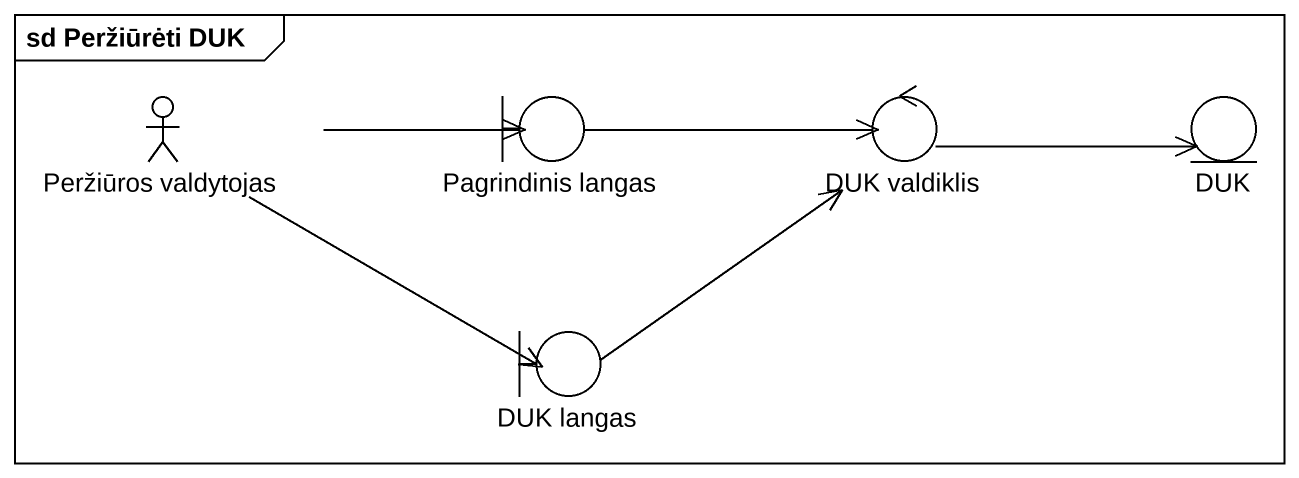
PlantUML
@startuml
mainframe sd Peržiūrėti DUK
actor "Peržiūros valdytojas" as Peržiūros_valdytojas
boundary "Pagrindinis langas" as Pagrindinis_langas
control "DUK valdiklis" as DUK_valdiklis
entity DUK
boundary "DUK langas" as DUK_langas
Peržiūros_valdytojas -right-> Pagrindinis_langas
Peržiūros_valdytojas -right-> DUK_langas
Pagrindinis_langas -right-> DUK_valdiklis
DUK_valdiklis -right-> DUK
DUK_langas -up-> DUK_valdiklis
@enduml
